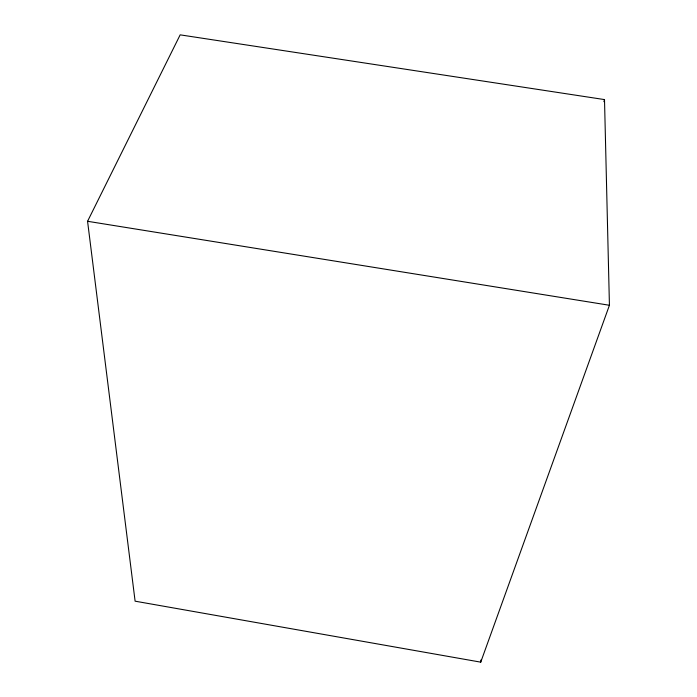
<?xml version="1.0" encoding="UTF-8"?>
<svg xmlns="http://www.w3.org/2000/svg" width="697" height="697" viewBox="0 0 697 697"><rect width="100%" height="100%" fill="white"/><g stroke="black" fill="none" stroke-linecap="round" stroke-linejoin="round"><path stroke-width="1.05" d="M480.738 662.15L609.431 305.269L604.508 99.584L180.166 34.85L87.569 221.289L135.105 601.18L480.738 662.15L480.895 659.981M603.89 101.666L604.508 99.584M87.569 221.289L609.431 305.269"/></g></svg>
